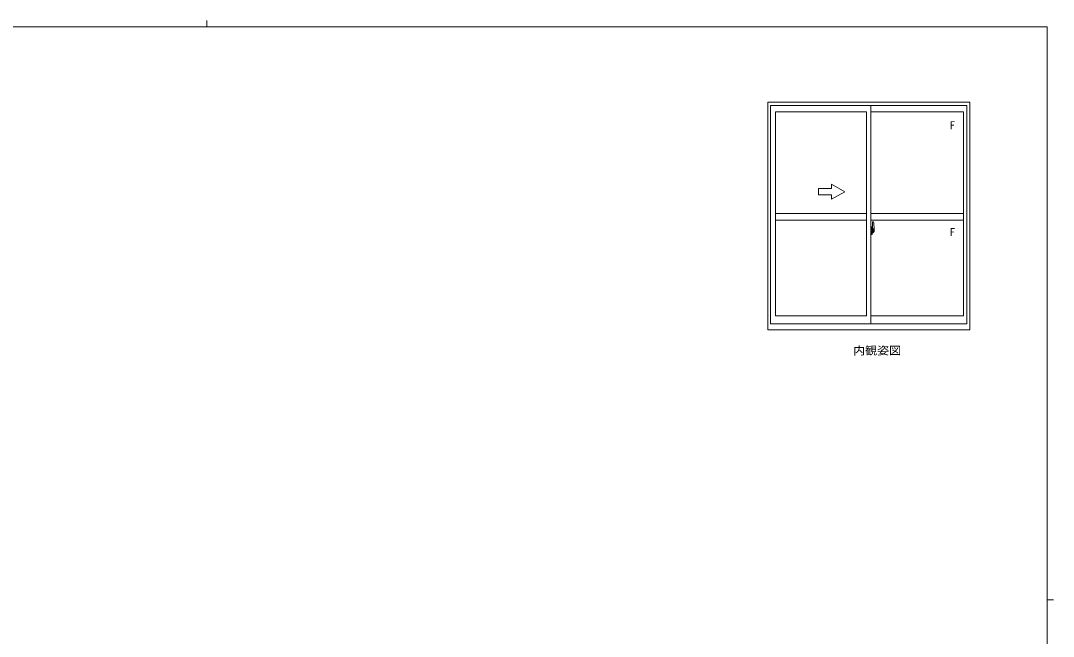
# Model space of a CAD drawing. Units: millimetres on the paper. Extents: x -420 to 373, y -297 to 267.
# Drawn here: x -118 to 355.1, y -14.9 to 267.2 of the extents above; entities that cross this region are included whole.
import ezdxf
from ezdxf.enums import TextEntityAlignment as Align

# ---------------------------------------------------------------- set-up
doc = ezdxf.new("R2010")
doc.units = ezdxf.units.MM
doc.linetypes.add('CHAIN2', pattern=[12, 9, -1, 1, -1])
doc.layers.add('0-1_YKK_ZWAK', color=7, linetype='Continuous', lineweight=9)
doc.layers.add('0-5_YKK_A1', color=4, linetype='Continuous', lineweight=9)
doc.layers.add('0-2_USER1', color=3, linetype='Continuous')
doc.styles.add('ＭＳ ゴシック', font='')
doc.styles.get('ＭＳ ゴシック').set_extended_font_data('MS Gothic')

msp = doc.modelspace()

# ---------------------------------------------------------------- linework, layer by layer
at = {"layer": '0-1_YKK_ZWAK'}
for p, q in [((-32.686, 267.2), (-32.686, 264.4)), ((352.3, 264.4), (-417.7, 264.4)), ((352.3, 264.4), (352.3, -260.6)), ((352.3, 1.9), (355.1, 1.9))]:
    msp.add_line(p, q, dxfattribs=at)
at = {"layer": '0-5_YKK_A1'}
for p, q in [((224.287, 125.57), (224.287, 229.82)), ((224.287, 229.82), (316.787, 229.82)), ((225.537, 128.32), (225.537, 228.32)), ((225.537, 228.32), (315.537, 228.32)), ((271.537, 128.32), (271.537, 228.32)), ((315.537, 228.32), (315.537, 128.32)), ((316.787, 229.82), (316.787, 125.57)), ((227.787, 132.02), (227.787, 225.47)), ((227.787, 225.47), (269.537, 225.47)), ((269.537, 132.02), (269.537, 225.47)), ((271.537, 225.47), (313.987, 225.47)), ((313.987, 225.47), (313.987, 132.02)), ((259.537, 188.82), (253.537, 192.284)), ((253.537, 190.32), (253.537, 192.284)), ((259.537, 188.82), (253.537, 185.356)), ((253.537, 185.356), (253.537, 187.32)), ((269.537, 178.82), (227.787, 178.82)), ((269.537, 175.82), (227.787, 175.82)), ((271.537, 178.82), (313.987, 178.82)), ((271.537, 175.82), (313.987, 175.82)), ((271.962, 172.73), (271.537, 172.745)), ((271.537, 172.745), (271.537, 169.245)), ((271.537, 171.132), (271.552, 171.132)), ((271.537, 170.807), (271.552, 170.807)), ((271.552, 171.354), (271.552, 170.285)), ((271.552, 171.354), (271.552, 171.349)), ((271.567, 171.369), (272.027, 171.353)), ((271.587, 170.395), (271.587, 170.338)), ((271.612, 170.42), (271.962, 170.42)), ((271.672, 171.485), (271.672, 171.415)), ((271.697, 171.51), (271.857, 171.51)), ((271.857, 171.39), (271.697, 171.39)), ((271.882, 171.485), (271.882, 171.415)), ((271.962, 172.73), (271.962, 171.745)), ((271.962, 172.7), (271.962, 171.745)), ((271.987, 172.7), (271.962, 172.7)), ((271.962, 171.745), (272.088, 171.741)), ((271.962, 171.745), (272.087, 171.745)), ((271.987, 172.725), (271.987, 171.77)), ((271.987, 172.725), (272.062, 172.725)), ((271.987, 171.77), (272.112, 171.77)), ((271.987, 170.395), (271.987, 170.338)), ((272.052, 171.328), (272.052, 170.311)), ((272.064, 171.329), (272.064, 170.661)), ((272.087, 171.745), (272.087, 171.77)), ((272.112, 172.675), (272.112, 171.77)), ((272.112, 171.403), (272.112, 171.716)), ((272.213, 171.568), (272.112, 171.57)), ((272.112, 170.274), (272.112, 170.587)), ((272.112, 170.42), (272.213, 170.422)), ((272.142, 170.967), (272.312, 170.967)), ((272.237, 174.969), (272.237, 171.71)), ((272.237, 171.75), (272.237, 171.191)), ((272.237, 171.71), (272.252, 171.71)), ((272.237, 171.191), (272.237, 171.543)), ((272.237, 171.252), (272.237, 171.487)), ((272.237, 171.294), (272.312, 171.294)), ((272.237, 170.447), (272.237, 170.967)), ((272.237, 170.967), (272.237, 170.169)), ((272.252, 171.71), (272.252, 171.413)), ((272.252, 171.413), (272.427, 171.413)), ((272.697, 174.979), (272.263, 174.994)), ((272.312, 171.585), (272.312, 171.635)), ((272.312, 171.413), (272.312, 171.191)), ((272.312, 170.967), (272.312, 170.169)), ((272.312, 170.967), (272.312, 170.967)), ((272.412, 170.967), (272.312, 170.967)), ((272.312, 170.893), (272.312, 170.967)), ((272.412, 170.893), (272.312, 170.893)), ((272.312, 170.847), (272.312, 170.893)), ((272.412, 170.847), (272.312, 170.847)), ((272.312, 170.654), (272.312, 170.847)), ((272.312, 170.824), (272.312, 170.553)), ((272.412, 170.654), (272.312, 170.654)), ((272.312, 170.599), (272.312, 170.654)), ((272.412, 170.599), (272.312, 170.599)), ((272.312, 170.595), (272.312, 170.599)), ((272.312, 170.595), (272.312, 170.464)), ((272.312, 170.553), (272.324, 170.553)), ((272.312, 170.464), (272.312, 170.452)), ((272.312, 170.452), (272.312, 170.4)), ((272.35, 171.862), (272.737, 171.862)), ((272.712, 171.79), (272.35, 171.79)), ((272.647, 170.359), (272.359, 170.359)), ((272.412, 170.967), (272.412, 171.165)), ((272.412, 171.081), (272.427, 171.081)), ((272.412, 170.967), (272.412, 170.967)), ((272.412, 170.893), (272.412, 170.967)), ((272.412, 170.847), (272.412, 170.893)), ((272.412, 170.654), (272.412, 170.847)), ((272.412, 170.599), (272.412, 170.654)), ((272.412, 170.595), (272.412, 170.599)), ((272.647, 170.505), (272.412, 170.505)), ((272.427, 171.413), (272.427, 170.595)), ((272.427, 170.629), (272.467, 170.629)), ((272.467, 170.629), (272.467, 170.595)), ((272.467, 170.623), (272.682, 170.623)), ((272.647, 170.553), (272.682, 170.553)), ((272.647, 170.375), (272.647, 170.505)), ((272.647, 170.359), (272.647, 170.375)), ((272.682, 170.623), (272.682, 170.451)), ((272.889, 170.458), (272.682, 170.451)), ((272.712, 170.81), (272.712, 171.79)), ((272.736, 170.753), (272.737, 170.8)), ((272.736, 170.763), (272.737, 170.8)), ((272.737, 170.803), (272.737, 171.862)), ((272.737, 170.8), (272.737, 170.803)), ((272.937, 172.725), (272.937, 170.508)), ((272.027, 170.287), (271.567, 170.271)), ((271.962, 170.313), (271.612, 170.313)), ((271.962, 170.245), (272.088, 170.249)), ((271.962, 169.29), (271.962, 170.245)), ((271.962, 170.245), (272.087, 170.245)), ((271.987, 169.29), (271.962, 169.29)), ((271.987, 169.265), (271.987, 170.22)), ((271.987, 170.22), (272.112, 170.22)), ((271.987, 169.265), (272.062, 169.265)), ((272.087, 170.245), (272.087, 170.22)), ((272.112, 169.315), (272.112, 170.22)), ((272.512, 170.132), (272.35, 170.132)), ((272.35, 170.057), (272.537, 170.057)), ((272.537, 170.107), (272.537, 170.057)), ((315.537, 128.32), (225.537, 128.32)), ((269.537, 132.02), (227.787, 132.02)), ((313.987, 132.02), (271.537, 132.02)), ((316.787, 125.57), (224.287, 125.57))]:
    msp.add_line(p, q, dxfattribs=at)
at = {"layer": '0-5_YKK_A1', "linetype": 'CHAIN2'}
msp.add_line((273.109, 170.82), (271.373, 170.82), dxfattribs=at)
at = {"layer": '0-5_YKK_A1'}
for points in [[(253.537, 190.32), (247.537, 190.32), (247.537, 187.32), (253.537, 187.32)], [(271.552, 171.354), (271.554, 171.362), (271.56, 171.367), (271.568, 171.369)], [(272.051, 171.337), (272.052, 171.333), (272.052, 171.328)], [(272.064, 171.329), (272.065, 171.329), (272.073, 171.331), (272.083, 171.336), (272.095, 171.349), (272.108, 171.375), (272.112, 171.403)], [(272.112, 170.587), (272.112, 170.596), (272.105, 170.624), (272.098, 170.637), (272.088, 170.649), (272.08, 170.656), (272.07, 170.66), (272.064, 170.661)], [(272.312, 171.191), (272.142, 171.191), (272.142, 170.993)], [(272.312, 170.993), (272.142, 170.993), (272.142, 170.967)], [(272.312, 171.752), (272.312, 171.413), (272.312, 171.191)], [(272.312, 171.191), (272.383, 171.183), (272.412, 171.165)], [(272.312, 170.993), (272.362, 170.989), (272.399, 170.98), (272.412, 170.967)], [(272.647, 170.505), (272.647, 170.595), (272.412, 170.595), (272.312, 170.595)], [(272.315, 170.384), (272.313, 170.392), (272.312, 170.4)], [(272.315, 170.384), (272.319, 170.378), (272.323, 170.373), (272.334, 170.365), (272.349, 170.36), (272.366, 170.36), (272.377, 170.362), (272.388, 170.365), (272.412, 170.375), (272.412, 170.375)], [(271.962, 170.245), (271.962, 169.26), (271.537, 169.245)], [(271.568, 170.271), (271.56, 170.273), (271.554, 170.278), (271.552, 170.285)], [(272.052, 170.311), (272.052, 170.307), (272.051, 170.303)], [(272.537, 170.057), (272.559, 170.087), (272.57, 170.104)]]:
    msp.add_lwpolyline(points, dxfattribs=at)
for centre, radius, start, end in [((271.612, 170.395), 0.025, 90, 180), ((271.612, 170.338), 0.025, 180, 270), ((271.697, 171.485), 0.025, 90, 180), ((271.697, 171.415), 0.025, 180, 270), ((271.857, 171.485), 0.025, 0, 90), ((271.857, 171.415), 0.025, 270, 0), ((271.962, 170.395), 0.025, 0, 90), ((271.962, 170.338), 0.025, 270, 0), ((272.027, 171.327), 0.0254, 22.09753, 91.00793), ((272.062, 172.675), 0.05, 0, 90), ((272.087, 171.716), 0.025, 0, 88), ((272.212, 171.543), 0.025, 0, 88.99998), ((272.212, 170.447), 0.025, 270.99997, 0), ((272.262, 174.969), 0.025, 88, 180), ((272.35, 171.75), 0.113, 90, 180), ((272.35, 171.752), 0.0375, 90, 180), ((272.407, 170.6), 0.095, 183.2594, 273.08768), ((271.827, 170.683), 0.88, 321.17381, 347.94702), ((271.788, 170.663), 0.933, 323.36708, 346.8425), ((271.429, 170.742), 1.307, 330.76877, 347.14854), ((271.827, 170.683), 0.88, 347.94702, 350.0179), ((271.241, 170.769), 1.472, 350.6691, 1.57924), ((272.695, 174.929), 0.05, 9.79346, 88), ((271.788, 170.663), 0.933, 346.8425, 351.37085), ((271.429, 170.742), 1.307, 347.14854, 0.46379), ((271.261, 170.8), 1.476, 349.18681, 0.08105), ((272.712, 171.815), 0.025, 270, 0), ((259.687, 172.684), 13.25, 0.17856, 9.79346), ((272.887, 170.508), 0.05, 272, 0), ((272.027, 170.313), 0.0256, 269.33273, 337.56177), ((272.062, 169.315), 0.05, 270, 0), ((272.087, 170.274), 0.025, 271.99998, 0), ((272.35, 170.169), 0.113, 180, 270), ((272.35, 170.169), 0.0375, 180, 270), ((272.512, 170.107), 0.025, 0, 90)]:
    msp.add_arc(centre, radius, start, end, dxfattribs=at)

# ---------------------------------------------------------------- texts
at = {"layer": '0-2_USER1', "style": 'ＭＳ ゴシック', "width": 1.1}
msp.add_text('内観姿図', height=3.666, dxfattribs=at).set_placement((263.354, 113.082), align=Align.BOTTOM_LEFT)
at = {"layer": '0-5_YKK_A1', "color": 3, "style": 'ＭＳ ゴシック'}
for p in [(307.61, 216.348), (307.61, 167.409)]:
    msp.add_text('F', height=3.666, dxfattribs=at).set_placement(p, align=Align.BOTTOM_LEFT)

doc.saveas('drawing.dxf')
